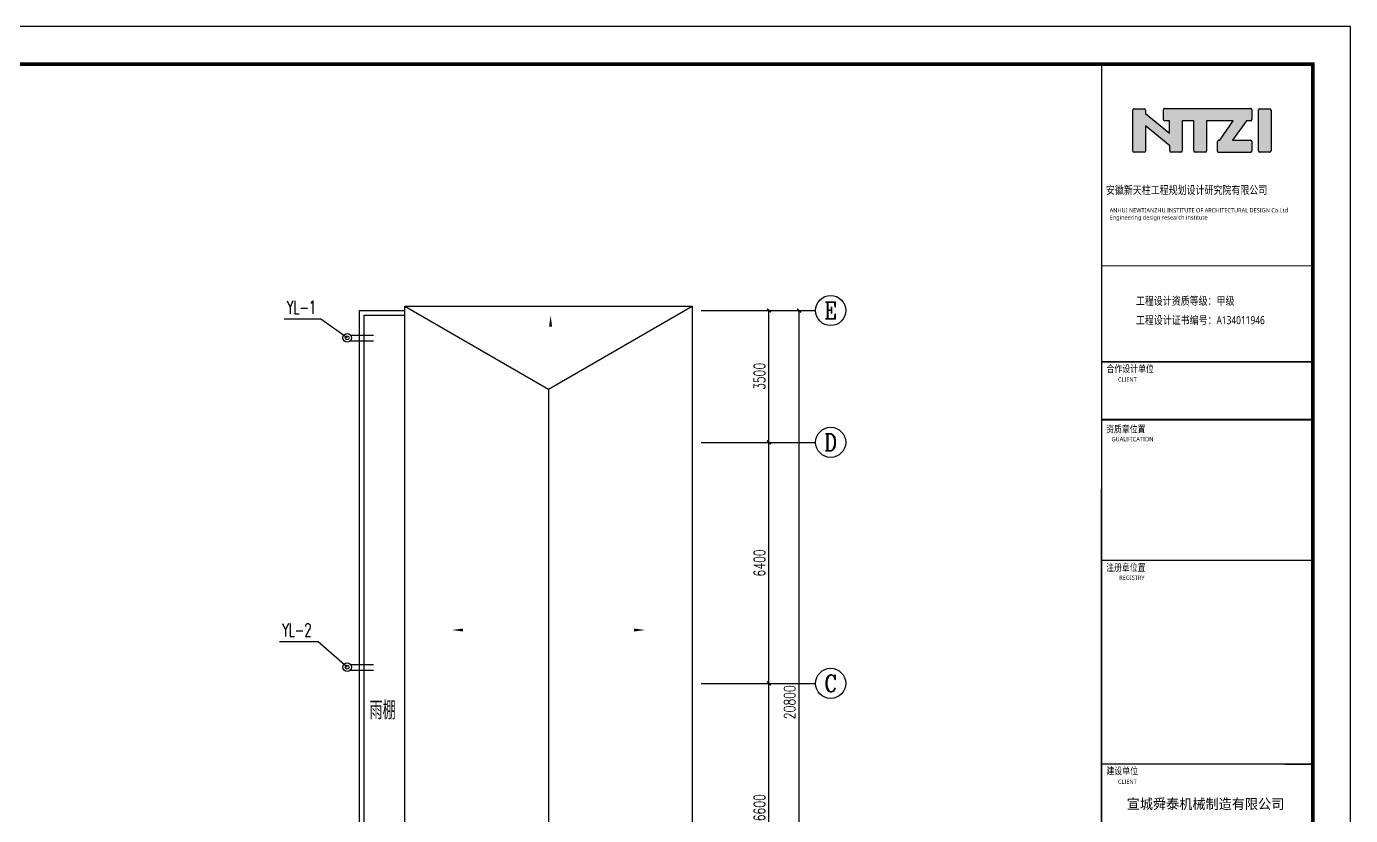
# Model space of a CAD drawing. Extents: x 343352 to 417652, y 770641 to 1036530.
# Drawn here: x 382485 to 417652, y 835337 to 856287 of the extents above; entities that cross this region are included whole.
import ezdxf
from ezdxf.enums import TextEntityAlignment as Align

# ---------------------------------------------------------------- set-up
doc = ezdxf.new("R2010")
doc.units = 0
doc.header["$LTSCALE"] = 1000
doc.header["$MEASUREMENT"] = 0
for name, color, linetype in [('46', 7, 'Continuous'), ('AXIS', 3, 'Continuous'), ('DIM_SYMB', 3, 'Continuous'), ('DIM_雨水', 3, 'Continuous'), ('PUB_DIM', 3, 'Continuous'), ('PUB_TEXT', 7, 'Continuous'), ('PUB_TITLE', 4, 'Continuous'), ('TWT_TITLE', 7, 'Continuous'), ('VPIPE-雨水', 4, 'Continuous')]:
    doc.layers.add(name, color=color, linetype=linetype)
doc.styles.add('-黑体', font='msyh.ttf', dxfattribs={"width": 0.8})
doc.styles.add('_TCH_AXIS', font='COMPLEX', dxfattribs={"bigfont": 'GBCBIG'})
doc.styles.add('_TCH_DIM_T3', font='SIMPLEX', dxfattribs={"width": 0.705882, "bigfont": 'GBCBIG'})
doc.styles.add('_TWT_SERIAL', font='COMPLEX', dxfattribs={"width": 0.8, "height": 3.5, "bigfont": 'HZTXT'})
doc.styles.get("Standard").update_dxf_attribs({"font": 'gbenor.shx', "bigfont": 'gbcbig.shx'})
doc.dimstyles.new('_TCH_ARCH&&100', dxfattribs={"dimtxt": 297.5, "dimasz": 100, "dimexe": 250, "dimexo": 300, "dimgap": 100, "dimtad": 1, "dimdec": 0, "dimzin": 0, "dimdsep": 46, "dimtxsty": '_TCH_DIM_T3', "dimblk": 'ARCHTICK', "dimcen": 0.09, "dimclrt": 7, "dimazin": 2, "dimtfac": 1, "dimtdec": 0, "dimtix": 1, "dimtmove": 2, "dimatfit": 3, "dimfxl": 0, "dimtolj": 1, "dimtzin": 0, "dimarcsym": 0})

# ---------------------------------------------------------------- blocks, each defined once
blk = doc.blocks.new('_ArchTick')
at = {"color": 0, "linetype": 'ByBlock', "const_width": 0.4}
blk.add_lwpolyline([(-0.5, -0.5), (0.5, 0.5)], dxfattribs=at)
blk = doc.blocks.new('*D161')
at = {"layer": 'Defpoints', "color": 0}
for p in [(400107, 838845), (402206, 838845), (400107, 832245)]:
    blk.add_point(p, dxfattribs=at)
at = {"layer": 'PUB_DIM', "color": 0, "lineweight": -2}
for p, q in [((400407, 838845), (402456, 838845)), ((402206, 832245), (402206, 838845)), ((400407, 832245), (402456, 832245))]:
    blk.add_line(p, q, dxfattribs=at)
at = {"layer": 'PUB_DIM', "color": 0, "lineweight": -2, "xscale": 100, "yscale": 100, "zscale": 100}
for p, rotation in [((402206, 838845), 90), ((402206, 832245), 270)]:
    blk.add_blockref('_ArchTick', p, dxfattribs=dict(at, rotation=rotation))
at = {"layer": 'PUB_DIM', "color": 7, "insert": (401957, 835545), "char_height": 297.5, "attachment_point": 5, "rotation": 90, "style": '_TCH_DIM_T3'}
blk.add_mtext('\\A1;6600', dxfattribs=at)
blk = doc.blocks.new('*D162')
at = {"layer": 'Defpoints', "color": 0}
for p in [(400107, 845245), (402206, 845245), (400107, 838845)]:
    blk.add_point(p, dxfattribs=at)
at = {"layer": 'PUB_DIM', "color": 0, "lineweight": -2}
for p, q in [((400407, 845245), (402456, 845245)), ((402206, 838845), (402206, 845245)), ((400407, 838845), (402456, 838845))]:
    blk.add_line(p, q, dxfattribs=at)
at = {"layer": 'PUB_DIM', "color": 0, "lineweight": -2, "xscale": 100, "yscale": 100, "zscale": 100}
for p, rotation in [((402206, 845245), 90), ((402206, 838845), 270)]:
    blk.add_blockref('_ArchTick', p, dxfattribs=dict(at, rotation=rotation))
at = {"layer": 'PUB_DIM', "color": 7, "insert": (401957, 842045), "char_height": 297.5, "attachment_point": 5, "rotation": 90, "style": '_TCH_DIM_T3'}
blk.add_mtext('\\A1;6400', dxfattribs=at)
blk = doc.blocks.new('*D163')
at = {"layer": 'Defpoints', "color": 0}
for p in [(400107, 848745), (402206, 848745), (400107, 845245)]:
    blk.add_point(p, dxfattribs=at)
at = {"layer": 'PUB_DIM', "color": 0, "lineweight": -2}
for p, q in [((400407, 848745), (402456, 848745)), ((402206, 845245), (402206, 848745)), ((400407, 845245), (402456, 845245))]:
    blk.add_line(p, q, dxfattribs=at)
at = {"layer": 'PUB_DIM', "color": 0, "lineweight": -2, "xscale": 100, "yscale": 100, "zscale": 100}
for p, rotation in [((402206, 848745), 90), ((402206, 845245), 270)]:
    blk.add_blockref('_ArchTick', p, dxfattribs=dict(at, rotation=rotation))
at = {"layer": 'PUB_DIM', "color": 7, "insert": (401957, 846995), "char_height": 297.5, "attachment_point": 5, "rotation": 90, "style": '_TCH_DIM_T3'}
blk.add_mtext('\\A1;3500', dxfattribs=at)
blk = doc.blocks.new('*D164')
at = {"layer": 'Defpoints', "color": 0}
for p in [(400907, 848745), (403006, 848745), (400907, 827945)]:
    blk.add_point(p, dxfattribs=at)
at = {"layer": 'PUB_DIM', "color": 0, "lineweight": -2}
for p, q in [((401207, 848745), (403256, 848745)), ((403006, 827945), (403006, 848745)), ((401207, 827945), (403256, 827945))]:
    blk.add_line(p, q, dxfattribs=at)
at = {"layer": 'PUB_DIM', "color": 0, "lineweight": -2, "xscale": 100, "yscale": 100, "zscale": 100}
for p, rotation in [((403006, 848745), 90), ((403006, 827945), 270)]:
    blk.add_blockref('_ArchTick', p, dxfattribs=dict(at, rotation=rotation))
at = {"layer": 'PUB_DIM', "color": 7, "insert": (402757, 838345), "char_height": 297.5, "attachment_point": 5, "rotation": 90, "style": '_TCH_DIM_T3'}
blk.add_mtext('\\A1;20800', dxfattribs=at)

msp = doc.modelspace()

# ---------------------------------------------------------------- hatches: boundary and pattern name
h = msp.add_hatch(color=256)
h.paths.add_polyline_path([(412205, 853648.2), (412851.5, 853119.6), (412851.5, 852982.2, 0.4142136), (412883.5, 852950.2), (413146.7, 852950.2, 0.4142136), (413178.7, 852982.2), (413178.7, 853781.1), (413492.4, 853781.1), (413492.4, 852983.5, 0.4142136), (413524.4, 852951.5), (413794.4, 852951.5, 0.4142136), (413826.4, 852983.5), (413826.4, 853781), (414539.1, 853780.9), (414176.9, 853269.7), (414154.8, 853269.7, 0.4142136), (414122.8, 853237.7), (414122.8, 852975.1, 0.4142136), (414154.8, 852943.1), (414995.1, 852943, 0.4142136), (415027.1, 852975), (415027.1, 853239.9, 0.4142136), (414995.1, 853271.9), (414514.9, 853271.9), (414889.4, 853785.8), (414995.9, 853785.8, 0.4142136), (415027.9, 853817.8), (415027.9, 854078.3, 0.4142136), (414995.9, 854110.3), (412717.4, 854110.4, 0.4142136), (412685.4, 854078.4), (412685.4, 853811.8, 0.4142136), (412717.4, 853779.8), (412848.4, 853779.8), (412848.4, 853451.7), (412203.2, 853978.7), (412203.4, 854067.2, 0.4148904), (412171.4, 854099.3), (411903.5, 854099.3, 0.4142136), (411871.4, 854067.3), (411871.4, 852980, 0.4142136), (411903.4, 852948), (412172.9, 852948, 0.4142136), (412204.9, 852980)])
h.paths.add_polyline_path([(415209.1, 852982.1, 0.4142136), (415241.1, 852950.1), (415508.5, 852950.1, 0.4142136), (415540.5, 852982.1), (415540.6, 854066.1, 0.4142136), (415508.6, 854098.1), (415241.2, 854098.1, 0.4142136), (415209.2, 854066.1)])

# ---------------------------------------------------------------- linework, layer by layer
for p, q in [((411871.4, 852980), (411871.4, 854067.3)), ((411903.5, 854099.3), (412171.4, 854099.3)), ((412203.4, 854067.2), (412203.2, 853978.7)), ((412203.2, 853978.7), (412848.4, 853451.7)), ((412685.4, 853811.8), (412685.4, 854078.4)), ((412717.4, 854110.4), (414995.9, 854110.3)), ((415027.9, 854078.3), (415027.9, 853817.8)), ((415209.1, 852982.1), (415209.2, 854066.1)), ((415241.2, 854098.1), (415508.6, 854098.1)), ((415540.6, 854066.1), (415540.5, 852982.1)), ((412205, 853648.2), (412204.9, 852980)), ((412851.5, 853119.6), (412205, 853648.2)), ((412848.4, 853779.8), (412717.4, 853779.8)), ((412848.4, 853451.7), (412848.4, 853779.8)), ((413492.4, 853781.1), (413178.7, 853781.1)), ((413178.7, 853781.1), (413178.7, 852982.2)), ((413492.4, 852983.5), (413492.4, 853781.1)), ((414539.1, 853780.9), (413826.4, 853781)), ((413826.4, 853781), (413826.4, 852983.5)), ((414176.9, 853269.7), (414539.1, 853780.9)), ((414889.4, 853785.8), (414514.9, 853271.9)), ((414995.9, 853785.8), (414889.4, 853785.8)), ((414122.8, 852975.1), (414122.8, 853237.7)), ((414154.8, 853269.7), (414176.9, 853269.7)), ((414514.9, 853271.9), (414995.1, 853271.9)), ((415027.1, 853239.9), (415027.1, 852975)), ((412172.9, 852948), (411903.4, 852948)), ((412851.5, 852982.2), (412851.5, 853119.6)), ((413146.7, 852950.2), (412883.5, 852950.2)), ((413794.4, 852951.5), (413524.4, 852951.5)), ((414995.1, 852943), (414154.8, 852943.1)), ((415508.5, 852950.1), (415241.1, 852950.1)), ((391700.7, 847928.2), (391078.3, 847928.2)), ((391700.7, 848078.2), (391102.7, 848078.2)), ((396350.3, 846655.5), (396350.3, 830035.5)), ((391700.7, 839184.2), (391078.3, 839184.2)), ((391700.7, 839334.2), (391102.7, 839334.2))]:
    msp.add_line(p, q)
for points in [[(392530.3, 827945.5), (391330.3, 827945.5), (391330.3, 848745.5), (392530.3, 848745.5)], [(392530.3, 828065.5), (391450.3, 828065.5), (391450.3, 848625.5), (392530.3, 848625.5)], [(392530.3, 848865.5), (396350.3, 846655.5), (400170.3, 848865.5)]]:
    msp.add_lwpolyline(points)
msp.add_lwpolyline([(392530.3, 848865.5), (400170.3, 848865.5), (400170.3, 827825.5), (392530.3, 827825.5)], close=True)
for centre in [(391001.7, 848019.2), (391001.7, 839275.2)]:
    msp.add_circle(centre, 117)
for centre, start, end in [((411903.4, 854067.3, 0), 89.99644, 179.99644), ((412171.4, 854067.3, 0), 359.86408, 89.99644), ((412717.4, 854078.4, 0), 89.99644, 179.99644), ((414995.9, 854078.3, 0), 359.99644, 89.99644), ((415241.2, 854066.1, 0), 89.99644, 179.99644), ((415508.6, 854066.1, 0), 359.99644, 89.99644), ((412717.4, 853811.8, 0), 179.99644, 269.99644), ((414995.9, 853817.8, 0), 269.99644, 359.99644), ((414154.8, 853237.7, 0), 89.99644, 179.99644), ((414995.1, 853239.9, 0), 359.99644, 89.99644), ((411903.4, 852980, 0), 179.99644, 269.99644), ((412172.9, 852980, 0), 269.99644, 359.99644), ((412883.5, 852982.2, 0), 179.99644, 269.99644), ((413146.7, 852982.2, 0), 269.99644, 359.99644), ((413524.4, 852983.5, 0), 179.99644, 269.99644), ((413794.4, 852983.5, 0), 269.99644, 359.99644), ((414154.8, 852975.1, 0), 179.99644, 269.99644), ((414995.1, 852975, 0), 269.99644, 359.99644), ((415241.1, 852982.1, 0), 179.99644, 269.99644), ((415508.5, 852982.1, 0), 269.99644, 359.99644)]:
    msp.add_arc(centre, 32, start, end)
at = {"layer": 'AXIS'}
for p, q in [((401850.3, 848745.5), (403445.1, 848745.5)), ((401850.3, 845245.5), (403445.1, 845245.5)), ((401850.3, 838845.5), (403445.1, 838845.5))]:
    msp.add_line(p, q, dxfattribs=at)
for centre in [(403845.1, 848745.5), (403845.1, 845245.5), (403845.1, 838845.5)]:
    msp.add_circle(centre, 400, dxfattribs=at)
at = {"layer": 'DIM_SYMB'}
for points in [[(396406.2, 846880.7, 0, 0, 0), (396406.2, 848614.7, 0, 80, 0), (396406.2, 848314.7, 0, 0, 0)], [(395515, 840262.4, 0, 0, 0), (393781.1, 840262.4, 0, 80, 0), (394081.1, 840262.4, 0, 0, 0)], [(397185.6, 840262.4, 0, 0, 0), (398919.6, 840262.4, 0, 80, 0), (398619.6, 840262.4, 0, 0, 0)]]:
    msp.add_lwpolyline(points, format="xyseb", dxfattribs=at)
at = {"layer": 'DIM_雨水'}
for p, q in [((390306.6, 848515), (389328.3, 848515)), ((391001.7, 848019.2), (390306.6, 848515)), ((390233.3, 839948.2), (389207.2, 839948.2)), ((391001.7, 839275.2), (390233.3, 839948.2))]:
    msp.add_line(p, q, dxfattribs=at)
at = {"layer": 'PUB_TEXT', "color": 4}
for q in [(415916.6, 855287.2), (416652.4, 854757.6)]:
    msp.add_line((416652.5, 855287.1), q, dxfattribs=at)
at = {"layer": 'PUB_TITLE', "color": 4}
msp.add_line((416652.5, 855287.1), (411042.5, 855287.5), dxfattribs=at)
at = {"layer": 'PUB_TITLE', "lineweight": 40}
msp.add_line((411039.4, 845852.2), (416649.4, 845851.9), dxfattribs=at)
at = {"layer": 'PUB_TITLE', "lineweight": 40, "elevation": 0}
for points, const_width in [([(411042.5, 855287.5), (411040, 815287.7)], 42.5), ([(411042.2, 849932.5), (416652.1, 849932.1)], 25.5), ([(411042, 847382.5), (416652, 847382.2)], 42.5), ([(411041.9, 845852.5), (416651.9, 845852.2)], 42.5), ([(411039.2, 842112.3), (416649.2, 842111.9)], 42.5), ([(411041.3, 836704.5), (416651.3, 836704.2)], 42.5)]:
    msp.add_lwpolyline(points, dxfattribs=dict(at, const_width=const_width))
at = {"layer": 'TWT_TITLE'}
msp.add_lwpolyline([(343352.5, 814287.1), (417652.5, 814287.1), (417652.5, 856287.1), (343352.5, 856287.1)], close=True, dxfattribs=at)
at = {"layer": 'TWT_TITLE', "const_width": 100}
msp.add_lwpolyline([(345852.5, 815287.1), (416652.5, 815287.1), (416652.5, 855287.1), (345852.5, 855287.1)], close=True, dxfattribs=at)
at = {"layer": 'TWT_TITLE', "const_width": 80}
msp.add_lwpolyline([(416652.5, 815287.1), (416652.5, 855287.1)], dxfattribs=at)
at = {"layer": 'VPIPE-雨水'}
for centre in [(391001.7, 848019.2), (391001.7, 839275.2)]:
    msp.add_circle(centre, 50, dxfattribs=at)

# ---------------------------------------------------------------- texts
at = {"layer": '46', "linetype": 'Continuous', "style": '-黑体', "width": 0.95}
msp.add_text('宣城舜泰机械制造有限公司', height=269.197, dxfattribs=at).set_placement((411708.1, 835509.6, 0))
at = {"layer": 'AXIS', "color": 7, "style": '_TCH_AXIS'}
for s, height, width, p, p2 in [('E', 448.3, 1.192361, (403677.3, 848521.3), (404012.9, 848521.3)), ('D', 448.3, 1.192361, (403677.3, 845021.3), (404012.9, 845021.3)), ('C', 452, 1.1861, (403679.8, 838619.5), (404010.4, 838619.5))]:
    msp.add_text(s, height=height, dxfattribs=dict(at, width=width)).set_placement(p, p2, align=Align.FIT)
at = {"layer": 'DIM_雨水', "color": 7, "style": '_TWT_SERIAL', "width": 0.64}
for s, p in [('YL-1', (389398.3, 848655)), ('YL-2', (389277.2, 840088.2))]:
    msp.add_text(s, height=350, dxfattribs=at).set_placement(p)
at = {"layer": 'PUB_TEXT'}
msp.add_text('雨棚', height=482.27, dxfattribs=at).set_placement((391595.9, 837889.6))
at = {"layer": 'PUB_TEXT', "char_height": 212.499, "attachment_point": 1, "rotation": 359.99644, "style": '-黑体'}
for s, insert in [('安徽新天柱工程规划设计研究院有限公司 ', (411156.4, 852050.3, 0)), ('工程设计资质等级：甲级 ', (411952, 849106.5, 0)), ('工程设计证书编号：A134011946', (411952, 848596.5, 0))]:
    msp.add_mtext(s, dxfattribs=dict(at, insert=insert))
at = {"layer": 'PUB_TEXT', "attachment_point": 1, "rotation": 359.99644, "style": '-黑体'}
for s, insert, char_height, width in [('ANHUI NEWTIANZHU INSTITUTE OF ARCHITECTURAL DESIGN Co.Ltd\\PEngineering design research institute', (411254.6, 851465.1, 0), 114.749, 5257.324), ('合作设计单位', (411171.5, 847292.6, 0), 187, 1749.25), ('CLIENT', (411477.5, 846969.6, 0), 114.75, 2399.536), ('资质章位置', (411160.6, 845691, 0), 187, 2124.988), ('GUALIFICATION', (411305.1, 845388.3, 0), 114.749, 2680.885), ('注册章位置', (411160.4, 842015.7, 0), 187, 1529.991), ('REGISTRY', (411508.9, 841707.6, 0), 114.75, 2399.536), ('建设单位', (411170.8, 836614.7, 0), 187, 1111.794), ('CLIENT', (411476.9, 836291.7, 0), 114.75, 2399.536)]:
    msp.add_mtext(s, dxfattribs=dict(at, insert=insert, char_height=char_height, width=width))

# ---------------------------------------------------------------- dimensions: what is measured, and where the dimension line sits
at = {"layer": 'PUB_DIM'}
for p1, p2, picture, middle in [((400107.5, 845245.5), (400107.5, 848745.5), '*D163', (401956.9, 846995.5)), ((400907.5, 827945.5), (400907.5, 848745.5), '*D164', (402756.9, 838345.5)), ((400107.5, 838845.5), (400107.5, 845245.5), '*D162', (401956.9, 842045.5)), ((400107.5, 832245.5), (400107.5, 838845.5), '*D161', (401956.9, 835545.5))]:
    dim = msp.add_aligned_dim(p1=p1, p2=p2, distance=-2098.2, dimstyle='_TCH_ARCH&&100', dxfattribs=at)
    dim.commit()
    dim.dimension.update_dxf_attribs({"geometry": picture, "text_midpoint": middle})

doc.saveas('drawing.dxf')
